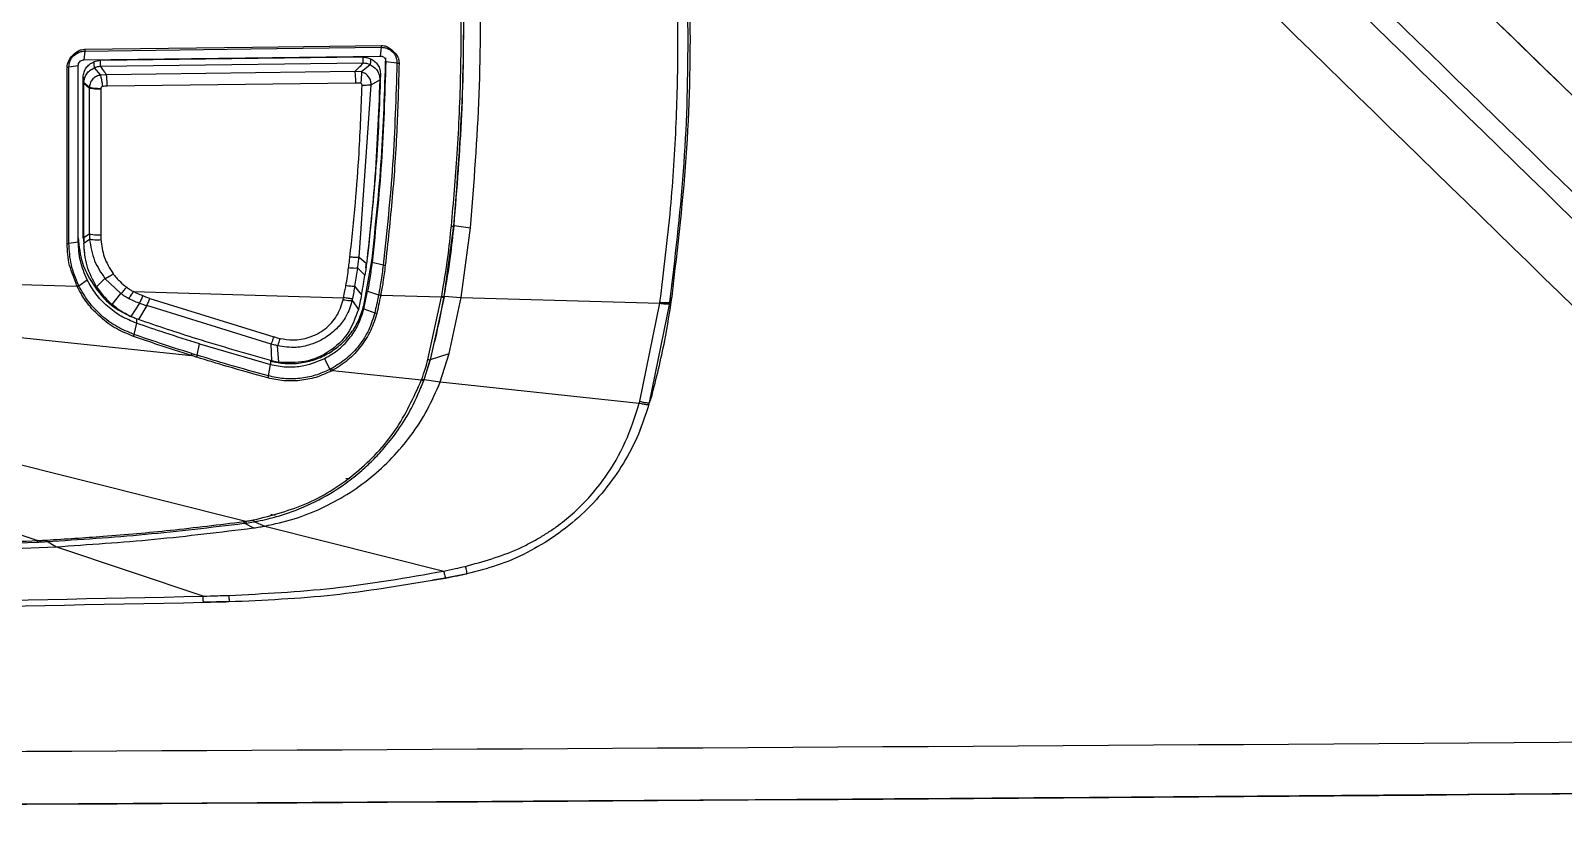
# Model space of a CAD drawing. Extents: x 527 to 611, y 788 to 934.
# Drawn here: x 579.6 to 585.13, y 803.67 to 806.49 of the extents above; entities that cross this region are included whole.
import ezdxf

# ---------------------------------------------------------------- set-up
doc = ezdxf.new("R2010")
doc.units = 0
doc.header["$MEASUREMENT"] = 0
doc.layers.add('1', color=4, linetype='Continuous')
doc.layers.add('GEOMETRY', color=4, linetype='Continuous', lineweight=25)

# ---------------------------------------------------------------- blocks, each defined once
blk = doc.blocks.new('2026_FLASH')
at = {"layer": 'GEOMETRY'}
for p, q in [((52.7134, 3.1037), (52.71, 3.0722)), ((53.7823, 3.1174), (53.7789, 3.0858)), ((52.6498, 2.4095), (52.6498, 3.0459)), ((52.6563, 3.0464), (52.69, 3.0516)), ((52.6563, 2.41), (52.6563, 3.0464)), ((52.7086, 3.0721), (52.71, 3.0721)), ((52.71, 3.0722), (53.7789, 3.0858)), ((52.77, 3.07), (52.7459, 3.0649)), ((52.7472, 3.0429), (52.7698, 3.017)), ((53.7177, 3.0814), (52.77, 3.07)), ((52.77, 3.0475), (52.77, 3.07)), ((53.7177, 3.0597), (52.77, 3.0475)), ((53.7432, 3.0542), (53.7111, 3.0283)), ((53.7177, 3.0597), (53.7177, 3.0814)), ((53.7989, 3.0665), (53.8393, 3.0607)), ((52.7075, 3.0073), (52.7076, 3.01)), ((52.7075, 3.0073), (52.71, 2.9874)), ((52.7076, 2.4508), (52.7075, 3.0073)), ((52.7076, 3.01), (52.7101, 2.9899)), ((52.7101, 2.9899), (52.71, 2.9874)), ((52.71, 2.9899), (52.7299, 2.9736)), ((52.71, 2.9874), (52.7298, 2.9712)), ((52.7918, 3.0184), (52.7698, 3.017)), ((53.687, 3.0299), (52.7919, 3.0184)), ((53.7111, 3.0283), (53.6871, 3.0299)), ((53.7467, 2.9822), (53.7776, 2.9995)), ((53.78, 3.0188), (53.7776, 2.9995)), ((52.7299, 2.9736), (52.7298, 2.9712)), ((52.7298, 2.9712), (52.7298, 2.4445)), ((52.7713, 2.969), (52.7713, 2.9674)), ((52.7713, 2.9673), (52.7713, 2.4405)), ((53.7027, 2.3598), (53.7467, 2.9822)), ((52.7076, 2.4508), (52.71, 2.4314)), ((52.7076, 2.4301), (52.7076, 2.4508)), ((52.71, 2.4314), (52.7298, 2.4445)), ((54.0097, 2.2179), (54.0449, 2.4726)), ((54.0455, 2.4741), (54.1052, 2.4664)), ((54.0707, 2.2146), (54.1052, 2.4664)), ((52.6563, 2.41), (52.69, 2.4156)), ((52.7076, 2.4301), (52.71, 2.4108)), ((52.7099, 2.3933), (52.7123, 2.374)), ((52.71, 2.4314), (52.71, 2.4108)), ((52.71, 2.4108), (52.7306, 2.4252)), ((53.7027, 2.3598), (53.7297, 2.3367)), ((53.7198, 2.1855), (53.7495, 2.3534)), ((53.7277, 2.3209), (53.73, 2.3394)), ((53.732, 2.3552), (53.7297, 2.3367)), ((53.7495, 2.3534), (53.7495, 2.3408)), ((53.7896, 2.3309), (53.7496, 2.3408)), ((52.6918, 2.2569), (52.7218, 2.2785)), ((52.7562, 2.2533), (52.7862, 2.2832)), ((52.7862, 2.2832), (52.844, 2.2285)), ((53.6881, 2.2548), (53.698, 2.3203)), ((53.724, 2.2948), (53.698, 2.3203)), ((52.4415, 2.2625), (52.685, 2.2553)), ((52.6919, 2.2569), (52.691, 2.2588)), ((52.8122, 2.1891), (52.844, 2.2285)), ((52.8891, 2.2359), (53.6472, 2.2136)), ((53.6457, 2.2065), (53.6472, 2.2136)), ((53.712, 2.2251), (53.6881, 2.2548)), ((53.7198, 2.1732), (53.7334, 2.2367)), ((53.7334, 2.2367), (53.7731, 2.2242)), ((53.7807, 2.2231), (54.0005, 2.2166)), ((53.951, 1.9905), (54.0005, 2.2166)), ((54.0094, 2.2163), (53.9597, 1.9896)), ((54.0097, 2.2178), (54.0103, 2.2193)), ((54.0103, 2.2193), (54.0707, 2.2146)), ((54.028, 2.0124), (54.0707, 2.2146)), ((54.0707, 2.2146), (54.7874, 2.1935)), ((54.8239, 2.198), (54.8319, 2.2183)), ((52.9109, 2.1941), (52.8799, 2.1457)), ((52.9367, 2.1851), (52.907, 2.1348)), ((53.3852, 2.0464), (52.9367, 2.1851)), ((52.9482, 2.2112), (53.3948, 2.0729)), ((53.6782, 2.2031), (53.7003, 2.1714)), ((53.7198, 2.1855), (53.7198, 2.1732)), ((53.7198, 2.1732), (53.7592, 2.1591)), ((54.7149, 1.8397), (54.7874, 2.1935)), ((54.7499, 1.8356), (54.8233, 2.1937)), ((52.9001, 2.1217), (52.8908, 2.0812)), ((52.9001, 2.1349), (52.9001, 2.1217)), ((52.4007, 2.0788), (53.098, 2.0049)), ((53.1194, 2.0059), (53.1276, 2.0469)), ((53.1276, 2.0469), (53.3828, 1.973)), ((53.3883, 1.9864), (53.3852, 2.0464)), ((53.4137, 1.981), (53.4086, 2.0402)), ((53.5777, 1.9937), (53.5975, 1.9549)), ((53.938, 1.9189), (53.9603, 1.991)), ((53.9597, 1.9896), (53.9603, 1.991)), ((53.9603, 1.991), (54.028, 2.0124)), ((53.9957, 1.9097), (54.028, 2.0124)), ((53.3759, 1.9314), (53.3828, 1.973)), ((53.3828, 1.9854), (53.3828, 1.973)), ((53.6032, 1.9579), (53.5975, 1.9549)), ((53.6069, 1.9509), (53.928, 1.9169)), ((53.9374, 1.9175), (53.9597, 1.9896)), ((53.9269, 1.8902), (53.9276, 1.8918)), ((53.9374, 1.9175), (53.938, 1.9189)), ((53.938, 1.9189), (53.9957, 1.9097)), ((53.9957, 1.9097), (54.7133, 1.8336)), ((54.7499, 1.8356), (54.7577, 1.855)), ((52.0496, 1.7202), (53.294, 1.4069)), ((54.7167, 1.7371), (54.7244, 1.7562)), ((52.5421, 1.3372), (51.5947, 1.6551)), ((53.6697, 1.5613), (53.6545, 1.5595)), ((53.2872, 1.3998), (53.2949, 1.4008)), ((53.2892, 1.3997), (53.3217, 1.3829)), ((53.295, 1.4005), (53.3236, 1.405)), ((53.3237, 1.4062), (53.3632, 1.3895)), ((53.3632, 1.3895), (54.0083, 1.227)), ((53.4004, 1.4274), (53.385, 1.4313)), ((52.1944, 1.3196), (52.5426, 1.3318)), ((52.5425, 1.332), (52.5757, 1.3338)), ((52.6089, 1.3148), (52.5758, 1.3348)), ((52.1947, 1.299), (52.6089, 1.3148)), ((53.1406, 1.1365), (52.6089, 1.3148)), ((54.0135, 1.2032), (54.0921, 1.219)), ((53.9672, 1.195), (54.0135, 1.2031)), ((53.9675, 1.1949), (54.0141, 1.2018)), ((53.1412, 1.1157), (53.2338, 1.1181))]:
    blk.add_line(p, q, dxfattribs=at)
at = {"layer": 'GEOMETRY', "flags": 128}
for points in [[(52.7124, 3.1103), (53.3187, 3.118), (53.7826, 3.124)], [(52.7134, 3.1037), (53.312, 3.1114), (53.7823, 3.1174)], [(53.6896, 2.9884), (53.1937, 2.9821), (52.7943, 2.977)], [(52.6859, 2.2535), (52.6854, 2.2545), (52.685, 2.2553)], [(54.0005, 2.2166), (54.0006, 2.2175), (54.0007, 2.2181)]]:
    blk.add_lwpolyline(points, dxfattribs=at)
at = {"layer": 'GEOMETRY'}
for points, knots in [([(55.5051, 5.4401), (55.746, 5.2065), (56.243, 4.7249), (56.9764, 4.0136), (57.7289, 3.2836), (58.2255, 2.8016), (58.4856, 2.5492)], [0, 0, 0, 0, 0.242458, 0.5, 0.738179, 1, 1, 1, 1]), ([(58.4856, 2.5492), (57.942, 3.0768), (57.4454, 3.5587), (56.9938, 3.9966), (56.9915, 3.9989), (56.9874, 4.0029), (56.9853, 4.0049), (56.9791, 4.0109), (56.975, 4.0149), (56.9627, 4.0268), (56.9545, 4.0348), (56.9299, 4.0587), (56.9135, 4.0745), (56.8645, 4.1221), (56.8319, 4.1537), (56.7346, 4.2481), (56.6701, 4.3106), (56.4782, 4.4967), (56.3521, 4.619), (55.9795, 4.9802), (55.7385, 5.2138), (55.5051, 5.4401)], [0, 0, 0, 0, 0.5, 0.5, 0.501953, 0.501953, 0.503906, 0.503906, 0.507812, 0.507812, 0.515625, 0.515625, 0.53125, 0.53125, 0.5625, 0.5625, 0.625, 0.625, 0.75, 0.75, 1, 1, 1, 1]), ([(54.8319, 2.2183), (54.8526, 2.3965), (54.8936, 2.748), (54.9017, 3.2405), (54.8826, 3.6943), (54.8489, 3.9719), (54.8319, 4.1122)], [0, 0, 0, 0, 0.283158, 0.558604, 0.776831, 1, 1, 1, 1]), ([(54.788, 2.1977), (54.802, 2.3105), (54.8288, 2.5257), (54.8485, 2.8399), (54.8551, 3.1388), (54.8485, 3.4376), (54.8287, 3.7517), (54.802, 3.9668), (54.788, 4.0795)], [0, 0, 0, 0, 0.180613, 0.344543, 0.500108, 0.65565, 0.819509, 1, 1, 1, 1]), ([(54.8239, 2.198), (54.8426, 2.3551), (54.88, 2.6693), (54.8941, 3.1439), (54.88, 3.6184), (54.8426, 3.9326), (54.8239, 4.0897)], [0, 0, 0, 0, 0.2500053, 0.5000001, 0.7499952, 1, 1, 1, 1]), ([(54.0358, 2.4721), (54.0434, 2.5588), (54.0596, 2.7443), (54.072, 3.0391), (54.0718, 3.3453), (54.0592, 3.6369), (54.0432, 3.8194), (54.0358, 3.904)], [0, 0, 0, 0, 0.182029, 0.389553, 0.616979, 0.82241, 1, 1, 1, 1]), ([(54.0449, 2.4726), (54.0571, 2.6316), (54.0817, 2.9497), (54.0817, 3.4288), (54.0571, 3.747), (54.0449, 3.9061)], [0, 0, 0, 0, 0.333336, 0.666667, 1, 1, 1, 1]), ([(54.0455, 2.4741), (54.0563, 2.6078), (54.0779, 2.8745), (54.0823, 3.2474), (54.0721, 3.5919), (54.0544, 3.8023), (54.0455, 3.9078)], [0, 0, 0, 0, 0.280118, 0.559107, 0.778815, 1, 1, 1, 1]), ([(54.1052, 2.4664), (54.1176, 2.6268), (54.1423, 2.948), (54.1423, 3.4309), (54.1175, 3.7516), (54.1052, 3.9114)], [0, 0, 0, 0, 0.333384, 0.667865, 1, 1, 1, 1]), ([(52.6498, 3.0459), (52.6501, 3.0496), (52.6507, 3.0574), (52.6568, 3.0725), (52.6692, 3.0897), (52.686, 3.1025), (52.701, 3.1091), (52.7087, 3.1099), (52.7124, 3.1103)], [0, 0, 0, 0, 0.115522, 0.240727, 0.500897, 0.760985, 0.886273, 1, 1, 1, 1]), ([(52.6563, 3.0464), (52.6565, 3.0501), (52.6569, 3.0575), (52.6615, 3.0718), (52.672, 3.0878), (52.688, 3.0983), (52.7023, 3.103), (52.7097, 3.1035), (52.7134, 3.1037)], [0, 0, 0, 0, 0.125191, 0.250868, 0.500896, 0.750645, 0.876035, 1, 1, 1, 1]), ([(52.7124, 3.1103), (52.7127, 3.1095), (52.7132, 3.108), (52.7133, 3.106), (52.7132, 3.1046), (52.7133, 3.104), (52.7134, 3.1037)], [0, 0, 0, 0, 0.326223, 0.595476, 0.838437, 1, 1, 1, 1]), ([(53.7826, 3.124), (53.7826, 3.1234), (53.7826, 3.1221), (53.7825, 3.1203), (53.7824, 3.1187), (53.7824, 3.1178), (53.7823, 3.1174)], [0, 0, 0, 0, 0.2484438, 0.5011656, 0.7532876, 1, 1, 1, 1]), ([(53.7823, 3.1174), (53.7861, 3.1172), (53.7937, 3.1169), (53.8081, 3.1125), (53.8242, 3.1021), (53.8345, 3.0861), (53.8389, 3.0718), (53.8392, 3.0644), (53.8393, 3.0606)], [0, 0, 0, 0, 0.125387, 0.25111, 0.500973, 0.750653, 0.875865, 1, 1, 1, 1]), ([(53.7826, 3.124), (53.7863, 3.1238), (53.794, 3.1234), (53.8097, 3.1177), (53.8271, 3.1042), (53.8407, 3.0871), (53.8466, 3.0714), (53.8468, 3.0637), (53.847, 3.0599)], [0, 0, 0, 0, 0.112639, 0.230077, 0.499889, 0.76917, 0.885614, 1, 1, 1, 1]), ([(52.6498, 3.0459), (52.6504, 3.0459), (52.6516, 3.0459), (52.6534, 3.0461), (52.655, 3.0462), (52.6558, 3.0463), (52.6563, 3.0464)], [0, 0, 0, 0, 0.248607, 0.501015, 0.752903, 1, 1, 1, 1]), ([(52.69, 3.0516), (52.6903, 3.0541), (52.6908, 3.0591), (52.6951, 3.0656), (52.7012, 3.0704), (52.7062, 3.0715), (52.7086, 3.0721)], [0, 0, 0, 0, 0.2441242, 0.4926492, 0.7465542, 1, 1, 1, 1]), ([(52.69, 2.4156), (52.69, 2.5365), (52.69, 2.7483), (52.69, 2.9605), (52.69, 3.0516)], [0, 0, 0, 0, 0.570371, 1, 1, 1, 1]), ([(52.7076, 3.01), (52.7083, 3.0158), (52.7098, 3.0275), (52.7181, 3.0433), (52.7301, 3.0566), (52.7406, 3.0621), (52.7459, 3.0649)], [0, 0, 0, 0, 0.249953, 0.499712, 0.749376, 1, 1, 1, 1]), ([(52.7101, 2.9899), (52.7108, 2.9956), (52.7122, 3.0069), (52.7203, 3.0222), (52.7319, 3.0351), (52.7421, 3.0403), (52.7472, 3.0429)], [0, 0, 0, 0, 0.250042, 0.500192, 0.749977, 1, 1, 1, 1]), ([(52.7459, 3.0649), (52.7461, 3.0608), (52.7466, 3.0535), (52.747, 3.0461), (52.7472, 3.0429)], [0, 0, 0, 0, 0.56, 1, 1, 1, 1]), ([(52.77, 3.0475), (52.7661, 3.0473), (52.762, 3.0471), (52.7563, 3.0459), (52.753, 3.045), (52.7497, 3.0439), (52.7479, 3.0432), (52.7474, 3.043), (52.7473, 3.0429), (52.7472, 3.0429)], [0, 0, 0, 0, 0.499994, 0.528693, 0.750084, 0.929826, 0.978607, 0.992726, 1, 1, 1, 1]), ([(52.77, 3.0475), (52.7749, 3.041), (52.7822, 3.0313), (52.7895, 3.0216), (52.7919, 3.0184)], [0, 0, 0, 0, 0.674258, 1, 1, 1, 1]), ([(53.687, 3.0299), (53.6889, 3.0317), (53.6941, 3.0365), (53.7041, 3.0465), (53.7125, 3.0546), (53.7177, 3.0597)], [0, 0, 0, 0, 0.1818549, 0.4896415, 1, 1, 1, 1]), ([(53.7177, 3.0814), (53.7222, 3.0813), (53.7312, 3.0809), (53.7395, 3.0777), (53.7437, 3.0761)], [0, 0, 0, 0, 0.500521, 1, 1, 1, 1]), ([(53.7432, 3.0542), (53.7391, 3.0558), (53.7309, 3.0591), (53.7221, 3.0595), (53.7177, 3.0597)], [0, 0, 0, 0, 0.500527, 1, 1, 1, 1]), ([(53.7437, 3.0761), (53.7437, 3.0747), (53.7435, 3.0711), (53.7435, 3.065), (53.7434, 3.0591), (53.7432, 3.0555), (53.7432, 3.0542)], [0, 0, 0, 0, 0.1890227, 0.5066396, 0.8286151, 1, 1, 1, 1]), ([(53.7432, 3.0542), (53.7488, 3.051), (53.7596, 3.0448), (53.7706, 3.0303), (53.7769, 3.0149), (53.7774, 3.0045), (53.7776, 2.9995)], [0, 0, 0, 0, 0.278831, 0.540705, 0.782349, 1, 1, 1, 1]), ([(53.7437, 3.0761), (53.749, 3.0732), (53.7596, 3.0674), (53.7713, 3.0534), (53.779, 3.0369), (53.7797, 3.0248), (53.78, 3.0188)], [0, 0, 0, 0, 0.249847, 0.499584, 0.749274, 1, 1, 1, 1]), ([(53.7495, 2.3534), (53.7624, 2.4742), (53.788, 2.7158), (53.7953, 2.9584), (53.7989, 3.0797)], [0, 0, 0, 0, 0.500006, 1, 1, 1, 1]), ([(53.7789, 3.0858), (53.7806, 3.0858), (53.7836, 3.0857), (53.7886, 3.084), (53.7928, 3.0812), (53.7959, 3.0774), (53.7983, 3.0729), (53.7987, 3.069), (53.7989, 3.0665)], [0, 0, 0, 0, 0.158258, 0.295656, 0.507173, 0.638879, 0.764917, 1, 1, 1, 1]), ([(53.8393, 3.0606), (53.8357, 2.9387), (53.8284, 2.6948), (53.8026, 2.4522), (53.7896, 2.3309)], [0, 0, 0, 0, 0.500011, 1, 1, 1, 1]), ([(53.847, 3.0599), (53.8449, 2.9831), (53.8406, 2.8218), (53.8243, 2.5782), (53.8062, 2.4119), (53.7972, 2.3297)], [0, 0, 0, 0, 0.314722, 0.661145, 1, 1, 1, 1]), ([(53.8393, 3.0606), (53.8399, 3.0606), (53.8409, 3.0604), (53.8429, 3.0603), (53.8449, 3.0602), (53.8463, 3.0601), (53.847, 3.0601)], [0, 0, 0, 0, 0.247306, 0.500034, 0.752744, 1, 1, 1, 1]), ([(52.71, 2.4314), (52.71, 2.5351), (52.71, 2.7204), (52.71, 2.9058), (52.71, 2.9874)], [0, 0, 0, 0, 0.5599999, 1, 1, 1, 1]), ([(52.7698, 3.017), (52.765, 3.0158), (52.7549, 3.0133), (52.7422, 3.0036), (52.7325, 2.99), (52.7308, 2.9792), (52.7299, 2.9736)], [0, 0, 0, 0, 0.235273, 0.480309, 0.734699, 1, 1, 1, 1]), ([(52.7698, 3.017), (52.7704, 3.0149), (52.7715, 3.0106), (52.7736, 3.0002), (52.7756, 2.9881), (52.7768, 2.9797), (52.7774, 2.9756)], [0, 0, 0, 0, 0.243602, 0.5, 0.756399, 1, 1, 1, 1]), ([(52.7943, 2.977), (52.7943, 2.981), (52.7942, 2.9894), (52.7936, 3.0015), (52.7928, 3.0119), (52.7921, 3.0163), (52.7917, 3.0184)], [0, 0, 0, 0, 0.243334, 0.499447, 0.755767, 1, 1, 1, 1]), ([(53.6871, 3.0299), (53.6875, 3.0274), (53.6883, 3.0224), (53.6891, 3.0111), (53.6895, 2.9993), (53.6896, 2.992), (53.6896, 2.9884)], [0, 0, 0, 0, 0.273877, 0.561506, 0.786122, 1, 1, 1, 1]), ([(53.7085, 2.9874), (53.7052, 2.9877), (53.6989, 2.9884), (53.6926, 2.9884), (53.6896, 2.9884)], [0, 0, 0, 0, 0.526637, 1, 1, 1, 1]), ([(53.7111, 3.0283), (53.7113, 3.026), (53.7115, 3.0215), (53.711, 3.011), (53.71, 2.9993), (53.709, 2.9913), (53.7085, 2.9874)], [0, 0, 0, 0, 0.252452, 0.51148, 0.76435, 1, 1, 1, 1]), ([(53.71, 2.9869), (53.7097, 2.987), (53.7092, 2.9873), (53.7087, 2.9874), (53.7085, 2.9874)], [0, 0, 0, 0, 0.595229, 1, 1, 1, 1]), ([(53.7136, 2.9798), (53.7135, 2.9807), (53.7134, 2.9824), (53.7124, 2.9845), (53.7113, 2.986), (53.7104, 2.9866), (53.71, 2.9869)], [0, 0, 0, 0, 0.328266, 0.624801, 0.829946, 1, 1, 1, 1]), ([(53.7467, 2.9822), (53.7462, 2.9876), (53.7452, 2.9984), (53.7369, 3.0124), (53.7256, 3.0229), (53.7165, 3.0263), (53.7121, 3.028)], [0, 0, 0, 0, 0.264334, 0.529421, 0.772062, 1, 1, 1, 1]), ([(53.7776, 2.9995), (53.7728, 2.8755), (53.7642, 2.654), (53.7402, 2.4337), (53.7297, 2.3367)], [0, 0, 0, 0, 0.559991, 1, 1, 1, 1]), ([(53.78, 3.0188), (53.7759, 2.908), (53.7676, 2.6863), (53.7439, 2.4656), (53.732, 2.3552)], [0, 0, 0, 0, 0.499995, 1, 1, 1, 1]), ([(52.7298, 2.9712), (52.7319, 2.9705), (52.7361, 2.9692), (52.7475, 2.968), (52.7597, 2.9673), (52.7675, 2.9673), (52.7713, 2.9673)], [0, 0, 0, 0, 0.273034, 0.561703, 0.786946, 1, 1, 1, 1]), ([(52.7299, 2.9736), (52.7317, 2.973), (52.7355, 2.9718), (52.746, 2.9703), (52.7585, 2.9693), (52.7672, 2.9691), (52.7713, 2.969)], [0, 0, 0, 0, 0.2517186, 0.5118897, 0.7656087, 1, 1, 1, 1]), ([(52.7774, 2.9756), (52.7767, 2.9755), (52.7753, 2.9752), (52.7737, 2.9741), (52.7724, 2.9727), (52.7715, 2.971), (52.7714, 2.9697), (52.7713, 2.9691)], [0, 0, 0, 0, 0.220924, 0.417141, 0.599921, 0.805185, 1, 1, 1, 1]), ([(52.7943, 2.977), (52.7913, 2.9769), (52.7856, 2.9767), (52.78, 2.976), (52.7774, 2.9756)], [0, 0, 0, 0, 0.528295, 1, 1, 1, 1]), ([(53.6698, 2.3602), (53.6768, 2.4257), (53.6901, 2.5507), (53.7054, 2.7573), (53.7106, 2.8984), (53.7136, 2.9798)], [0, 0, 0, 0, 0.318414, 0.606896, 1, 1, 1, 1]), ([(53.7467, 2.9822), (53.7451, 2.9818), (53.7418, 2.981), (53.7338, 2.9802), (53.7242, 2.9797), (53.7171, 2.9797), (53.7136, 2.9798)], [0, 0, 0, 0, 0.245421, 0.50001, 0.754594, 1, 1, 1, 1]), ([(52.7298, 2.4445), (52.7319, 2.4438), (52.7361, 2.4425), (52.7475, 2.4411), (52.7597, 2.4405), (52.7675, 2.4405), (52.7713, 2.4405)], [0, 0, 0, 0, 0.273044, 0.561717, 0.786955, 1, 1, 1, 1]), ([(52.7298, 2.4445), (52.7299, 2.4409), (52.73, 2.4344), (52.7304, 2.428), (52.7306, 2.4252)], [0, 0, 0, 0, 0.564345, 1, 1, 1, 1]), ([(52.7713, 2.4405), (52.7713, 2.4372), (52.7714, 2.4314), (52.7716, 2.4256), (52.7717, 2.4231)], [0, 0, 0, 0, 0.56506, 1, 1, 1, 1]), ([(54.0007, 2.2181), (54.0087, 2.2653), (54.0229, 2.3496), (54.0319, 2.4346), (54.0358, 2.4721)], [0, 0, 0, 0, 0.558697, 1, 1, 1, 1]), ([(54.0103, 2.2193), (54.0183, 2.267), (54.0326, 2.3516), (54.0415, 2.4369), (54.0455, 2.4741)], [0, 0, 0, 0, 0.563523, 1, 1, 1, 1]), ([(54.0358, 2.4721), (54.0371, 2.472), (54.0397, 2.4719), (54.0426, 2.4719), (54.0444, 2.4722), (54.0447, 2.4725), (54.0449, 2.4726)], [0, 0, 0, 0, 0.271995, 0.561972, 0.78799, 1, 1, 1, 1]), ([(52.6498, 2.4095), (52.6512, 2.4096), (52.6536, 2.4097), (52.6555, 2.4099), (52.6563, 2.41)], [0, 0, 0, 0, 0.559995, 1, 1, 1, 1]), ([(52.685, 2.2553), (52.685, 2.2554), (52.685, 2.2554), (52.685, 2.2554), (52.6788, 2.2815), (52.6525, 2.3287), (52.6507, 2.3826), (52.6498, 2.4095)], [0, 0, 0, 0, 0.000252, 0.000475, 0.0007, 0.499814, 1, 1, 1, 1]), ([(52.6909, 2.2587), (52.6808, 2.2829), (52.6607, 2.3313), (52.6578, 2.3838), (52.6563, 2.41)], [0, 0, 0, 0, 0.499965, 1, 1, 1, 1]), ([(52.69, 2.4299), (52.6931, 2.3991), (52.6996, 2.335), (52.7488, 2.2499), (52.8082, 2.18), (52.8601, 2.1553), (52.8818, 2.1449)], [0, 0, 0, 0, 0.254151, 0.528201, 0.80265, 1, 1, 1, 1]), ([(52.7218, 2.2785), (52.7125, 2.3008), (52.6941, 2.3446), (52.6913, 2.3922), (52.69, 2.4156)], [0, 0, 0, 0, 0.507764, 1, 1, 1, 1]), ([(52.7562, 2.2533), (52.7428, 2.2778), (52.7162, 2.3269), (52.7121, 2.3828), (52.71, 2.4108)], [0, 0, 0, 0, 0.500003, 1, 1, 1, 1]), ([(52.7306, 2.4252), (52.7327, 2.4246), (52.7371, 2.4235), (52.7483, 2.4227), (52.7603, 2.4225), (52.768, 2.4229), (52.7717, 2.4231)], [0, 0, 0, 0, 0.273296, 0.561653, 0.786703, 1, 1, 1, 1]), ([(52.7306, 2.4252), (52.7348, 2.3983), (52.743, 2.3467), (52.7722, 2.3037), (52.7862, 2.2832)], [0, 0, 0, 0, 0.521506, 1, 1, 1, 1]), ([(52.7717, 2.4231), (52.7743, 2.402), (52.7796, 2.3578), (52.8032, 2.3202), (52.8155, 2.3005)], [0, 0, 0, 0, 0.477615, 1, 1, 1, 1]), ([(53.6651, 2.321), (53.666, 2.3283), (53.6676, 2.3414), (53.6691, 2.3544), (53.6698, 2.3602)], [0, 0, 0, 0, 0.560068, 1, 1, 1, 1]), ([(53.7027, 2.3598), (53.7009, 2.3596), (53.6971, 2.359), (53.6861, 2.3589), (53.6759, 2.3597), (53.6698, 2.3602)], [0, 0, 0, 0, 0.276327, 0.562827, 1, 1, 1, 1]), ([(53.698, 2.3203), (53.6989, 2.3277), (53.7005, 2.3409), (53.7021, 2.3541), (53.7027, 2.3598)], [0, 0, 0, 0, 0.562036, 1, 1, 1, 1]), ([(53.7297, 2.3367), (53.7287, 2.3289), (53.727, 2.3149), (53.7249, 2.3009), (53.724, 2.2948)], [0, 0, 0, 0, 0.56, 1, 1, 1, 1]), ([(53.7495, 2.3408), (53.747, 2.3213), (53.7425, 2.2865), (53.7362, 2.2519), (53.7334, 2.2367)], [0, 0, 0, 0, 0.559493, 1, 1, 1, 1]), ([(53.7896, 2.3309), (53.7871, 2.3109), (53.7824, 2.2752), (53.776, 2.2398), (53.7731, 2.2242)], [0, 0, 0, 0, 0.5599938, 1, 1, 1, 1]), ([(53.7972, 2.3297), (53.7947, 2.3097), (53.7901, 2.2741), (53.7836, 2.2387), (53.7807, 2.2231)], [0, 0, 0, 0, 0.560223, 1, 1, 1, 1]), ([(53.7972, 2.3297), (53.7957, 2.3299), (53.7929, 2.3302), (53.7906, 2.3307), (53.7896, 2.3309)], [0, 0, 0, 0, 0.56, 1, 1, 1, 1]), ([(52.7862, 2.2832), (52.7883, 2.284), (52.7925, 2.2858), (52.8026, 2.2914), (52.8106, 2.2971), (52.8155, 2.3005)], [0, 0, 0, 0, 0.276687, 0.562549, 1, 1, 1, 1]), ([(52.8155, 2.3005), (52.8235, 2.2906), (52.8381, 2.2725), (52.8563, 2.2581), (52.8646, 2.2516)], [0, 0, 0, 0, 0.546347, 1, 1, 1, 1]), ([(53.6554, 2.2571), (53.6572, 2.2679), (53.6608, 2.2892), (53.6637, 2.3105), (53.6651, 2.321)], [0, 0, 0, 0, 0.509417, 1, 1, 1, 1]), ([(53.698, 2.3203), (53.6961, 2.3201), (53.6924, 2.3195), (53.6814, 2.3195), (53.6712, 2.3205), (53.6651, 2.321)], [0, 0, 0, 0, 0.276311, 0.562846, 1, 1, 1, 1]), ([(53.712, 2.2251), (53.7145, 2.2381), (53.7189, 2.2612), (53.7225, 2.2845), (53.724, 2.2948)], [0, 0, 0, 0, 0.559987, 1, 1, 1, 1]), ([(52.685, 2.2553), (52.6863, 2.256), (52.6885, 2.2571), (52.6902, 2.2582), (52.6909, 2.2587)], [0, 0, 0, 0, 0.560004, 1, 1, 1, 1]), ([(52.6859, 2.2534), (52.6864, 2.2537), (52.6876, 2.2543), (52.6892, 2.2552), (52.6907, 2.2561), (52.6915, 2.2566), (52.6918, 2.2569)], [0, 0, 0, 0, 0.247716, 0.500001, 0.752285, 1, 1, 1, 1]), ([(52.8887, 2.0742), (52.8678, 2.0827), (52.8252, 2.1001), (52.7695, 2.1419), (52.7203, 2.1923), (52.6974, 2.2332), (52.6859, 2.2535)], [0, 0, 0, 0, 0.242571, 0.493732, 0.747895, 1, 1, 1, 1]), ([(52.8907, 2.0813), (52.8697, 2.0899), (52.8275, 2.1073), (52.7725, 2.1481), (52.7252, 2.1976), (52.7029, 2.2371), (52.6918, 2.2569)], [0, 0, 0, 0, 0.24975, 0.49991, 0.75007, 1, 1, 1, 1]), ([(52.7562, 2.2533), (52.7654, 2.2402), (52.7818, 2.2168), (52.8029, 2.1976), (52.8122, 2.1891)], [0, 0, 0, 0, 0.559759, 1, 1, 1, 1]), ([(52.844, 2.2285), (52.8456, 2.23), (52.8488, 2.2328), (52.8559, 2.2404), (52.8613, 2.2474), (52.8646, 2.2516)], [0, 0, 0, 0, 0.277301, 0.562081, 1, 1, 1, 1]), ([(52.844, 2.2285), (52.8492, 2.225), (52.8584, 2.2189), (52.868, 2.2135), (52.8722, 2.2112)], [0, 0, 0, 0, 0.570587, 1, 1, 1, 1]), ([(52.8646, 2.2516), (52.8691, 2.2484), (52.877, 2.2428), (52.8855, 2.238), (52.8891, 2.2359)], [0, 0, 0, 0, 0.570079, 1, 1, 1, 1]), ([(52.8722, 2.2112), (52.8735, 2.2128), (52.8762, 2.216), (52.882, 2.2242), (52.8864, 2.2315), (52.8891, 2.2359)], [0, 0, 0, 0, 0.2774781, 0.5619486, 1, 1, 1, 1]), ([(52.9231, 2.2202), (52.9163, 2.2229), (52.9046, 2.2275), (52.8936, 2.2334), (52.8891, 2.2359)], [0, 0, 0, 0, 0.584925, 1, 1, 1, 1]), ([(52.9109, 2.1941), (52.9131, 2.198), (52.9169, 2.2049), (52.9212, 2.2155), (52.9231, 2.2202)], [0, 0, 0, 0, 0.560002, 1, 1, 1, 1]), ([(52.9482, 2.2112), (52.9435, 2.2128), (52.9351, 2.2158), (52.9268, 2.2188), (52.9231, 2.2202)], [0, 0, 0, 0, 0.559197, 1, 1, 1, 1]), ([(53.6472, 2.2136), (53.6488, 2.2218), (53.6517, 2.2362), (53.6543, 2.2507), (53.6554, 2.2571)], [0, 0, 0, 0, 0.561664, 1, 1, 1, 1]), ([(53.6797, 2.2103), (53.6779, 2.2102), (53.6741, 2.21), (53.6633, 2.2109), (53.6532, 2.2126), (53.6472, 2.2136)], [0, 0, 0, 0, 0.276305, 0.562844, 1, 1, 1, 1]), ([(53.6881, 2.2548), (53.6863, 2.2547), (53.6825, 2.2543), (53.6716, 2.2548), (53.6615, 2.2562), (53.6554, 2.2571)], [0, 0, 0, 0, 0.276305, 0.56284, 1, 1, 1, 1]), ([(53.6797, 2.2103), (53.6813, 2.2186), (53.6843, 2.2334), (53.687, 2.2483), (53.6881, 2.2548)], [0, 0, 0, 0, 0.561621, 1, 1, 1, 1]), ([(53.712, 2.2251), (53.7099, 2.2151), (53.7063, 2.1971), (53.7021, 2.1792), (53.7003, 2.1714)], [0, 0, 0, 0, 0.5599986, 1, 1, 1, 1]), ([(53.7731, 2.2242), (53.7707, 2.212), (53.7664, 2.1903), (53.7614, 2.1686), (53.7592, 2.1591)], [0, 0, 0, 0, 0.559978, 1, 1, 1, 1]), ([(53.7807, 2.2231), (53.7783, 2.2108), (53.774, 2.1887), (53.7689, 2.1668), (53.7666, 2.1571)], [0, 0, 0, 0, 0.557533, 1, 1, 1, 1]), ([(53.7731, 2.2242), (53.7736, 2.2241), (53.7747, 2.2239), (53.7766, 2.2236), (53.7787, 2.2233), (53.7801, 2.2232), (53.7807, 2.2231)], [0, 0, 0, 0, 0.247294, 0.499996, 0.7527, 1, 1, 1, 1]), ([(53.9603, 1.991), (53.9705, 2.0326), (53.989, 2.1083), (54.0037, 2.1848), (54.0103, 2.2193)], [0, 0, 0, 0, 0.549487, 1, 1, 1, 1]), ([(54.0005, 2.2166), (54.0017, 2.2164), (54.0043, 2.216), (54.0072, 2.2159), (54.009, 2.216), (54.0093, 2.2162), (54.0094, 2.2163)], [0, 0, 0, 0, 0.271989, 0.56196, 0.787979, 1, 1, 1, 1]), ([(54.0007, 2.2182), (54.002, 2.218), (54.0046, 2.2176), (54.0075, 2.2174), (54.0092, 2.2175), (54.0095, 2.2177), (54.0097, 2.2179)], [0, 0, 0, 0, 0.272006, 0.561988, 0.788007, 1, 1, 1, 1]), ([(54.0094, 2.2163), (54.0094, 2.2166), (54.0095, 2.2171), (54.0096, 2.2176), (54.0097, 2.2178)], [0, 0, 0, 0, 0.559996, 1, 1, 1, 1]), ([(54.7577, 1.855), (54.7748, 1.9227), (54.805, 2.0428), (54.8237, 2.165), (54.8319, 2.2183)], [0, 0, 0, 0, 0.564636, 1, 1, 1, 1]), ([(52.8799, 2.1457), (52.8665, 2.1526), (52.8424, 2.1649), (52.8214, 2.1817), (52.8122, 2.1891)], [0, 0, 0, 0, 0.560049, 1, 1, 1, 1]), ([(52.8722, 2.2112), (52.8791, 2.2077), (52.8918, 2.2013), (52.905, 2.1963), (52.9109, 2.1941)], [0, 0, 0, 0, 0.554513, 1, 1, 1, 1]), ([(52.9109, 2.1941), (52.9157, 2.1924), (52.9243, 2.1894), (52.9329, 2.1864), (52.9367, 2.1851)], [0, 0, 0, 0, 0.560963, 1, 1, 1, 1]), ([(52.9367, 2.1851), (52.9387, 2.189), (52.9424, 2.196), (52.9464, 2.2065), (52.9482, 2.2112)], [0, 0, 0, 0, 0.56, 1, 1, 1, 1]), ([(53.6782, 2.2031), (53.6718, 2.1835), (53.6603, 2.1483), (53.6254, 2.1026), (53.5912, 2.0751), (53.5569, 2.0556), (53.5226, 2.0415), (53.4706, 2.0308), (53.431, 2.0368), (53.4086, 2.0402)], [0, 0, 0, 0, 0.176271, 0.316701, 0.487893, 0.549791, 0.655994, 0.806171, 1, 1, 1, 1]), ([(53.7003, 2.1714), (53.6897, 2.1416), (53.6684, 2.0821), (53.5974, 2.0158), (53.5086, 1.9762), (53.4454, 1.9794), (53.4137, 1.981)], [0, 0, 0, 0, 0.250001, 0.49995, 0.749916, 1, 1, 1, 1]), ([(53.4176, 2.0669), (53.4332, 2.0642), (53.4681, 2.0581), (53.5258, 2.0684), (53.5814, 2.0982), (53.6262, 2.1461), (53.6391, 2.1862), (53.6457, 2.2065)], [0, 0, 0, 0, 0.159096, 0.358132, 0.57699, 0.785647, 1, 1, 1, 1]), ([(53.5777, 1.9937), (53.5958, 2.0044), (53.6313, 2.0255), (53.6728, 2.0702), (53.7037, 2.1196), (53.7145, 2.1556), (53.7198, 2.1732)], [0, 0, 0, 0, 0.266102, 0.521417, 0.766021, 1, 1, 1, 1]), ([(53.7592, 2.1591), (53.7528, 2.1382), (53.7402, 2.0964), (53.7047, 2.0407), (53.6595, 1.9923), (53.622, 1.9693), (53.6032, 1.9578)], [0, 0, 0, 0, 0.250022, 0.499927, 0.749862, 1, 1, 1, 1]), ([(53.7666, 2.157), (53.7603, 2.1364), (53.7473, 2.0941), (53.7105, 2.0374), (53.6645, 1.9869), (53.626, 1.9629), (53.6069, 1.9509)], [0, 0, 0, 0, 0.24164, 0.49628, 0.749316, 1, 1, 1, 1]), ([(53.6457, 2.2065), (53.6495, 2.2058), (53.6573, 2.2044), (53.6697, 2.2029), (53.675, 2.203), (53.6782, 2.2031)], [0, 0, 0, 0, 0.276302, 0.562841, 1, 1, 1, 1]), ([(53.6782, 2.2031), (53.6784, 2.2044), (53.679, 2.2068), (53.6795, 2.2093), (53.6797, 2.2103)], [0, 0, 0, 0, 0.560014, 1, 1, 1, 1]), ([(53.7592, 2.1591), (53.7604, 2.1587), (53.7627, 2.158), (53.7654, 2.1573), (53.7666, 2.157)], [0, 0, 0, 0, 0.560013, 1, 1, 1, 1]), ([(54.7874, 2.1935), (54.7875, 2.1943), (54.7877, 2.1956), (54.7879, 2.197), (54.788, 2.1976)], [0, 0, 0, 0, 0.560185, 1, 1, 1, 1]), ([(54.7874, 2.1934), (54.7924, 2.1929), (54.8029, 2.1917), (54.8145, 2.1915), (54.8216, 2.1922), (54.8227, 2.1932), (54.8233, 2.1937)], [0, 0, 0, 0, 0.2719968, 0.5619683, 0.7879841, 1, 1, 1, 1]), ([(54.788, 2.1977), (54.793, 2.1972), (54.8035, 2.196), (54.8151, 2.1958), (54.8222, 2.1966), (54.8233, 2.1976), (54.8239, 2.198)], [0, 0, 0, 0, 0.271995, 0.561971, 0.787988, 1, 1, 1, 1]), ([(54.8233, 2.1937), (54.8234, 2.1945), (54.8236, 2.196), (54.8238, 2.1974), (54.8239, 2.198)], [0, 0, 0, 0, 0.56, 1, 1, 1, 1]), ([(52.907, 2.1348), (52.9019, 2.1367), (52.8927, 2.14), (52.8839, 2.144), (52.8799, 2.1457)], [0, 0, 0, 0, 0.559717, 1, 1, 1, 1]), ([(53.1276, 2.0469), (53.0856, 2.0601), (53.0094, 2.0841), (52.934, 2.1101), (52.9001, 2.1217)], [0, 0, 0, 0, 0.551984, 1, 1, 1, 1]), ([(53.3883, 1.9864), (53.2977, 2.0118), (53.1359, 2.0571), (52.977, 2.1111), (52.907, 2.1348)], [0, 0, 0, 0, 0.559994, 1, 1, 1, 1]), ([(52.8907, 2.0813), (52.8906, 2.0807), (52.8904, 2.0797), (52.8899, 2.0779), (52.8893, 2.076), (52.8889, 2.0748), (52.8886, 2.0742)], [0, 0, 0, 0, 0.247562, 0.49995, 0.752364, 1, 1, 1, 1]), ([(53.098, 2.0049), (53.0577, 2.0177), (52.9876, 2.0401), (52.9181, 2.064), (52.8887, 2.0742)], [0, 0, 0, 0, 0.5756432, 1, 1, 1, 1]), ([(53.0999, 2.012), (53.0607, 2.0245), (52.9907, 2.0468), (52.9213, 2.0707), (52.8907, 2.0812)], [0, 0, 0, 0, 0.5599555, 1, 1, 1, 1]), ([(53.3948, 2.0729), (53.3929, 2.0669), (53.3896, 2.0561), (53.3866, 2.0494), (53.3852, 2.0464)], [0, 0, 0, 0, 0.56, 1, 1, 1, 1]), ([(53.4086, 2.0402), (53.4043, 2.0413), (53.3965, 2.0434), (53.3887, 2.0455), (53.3852, 2.0464)], [0, 0, 0, 0, 0.559095, 1, 1, 1, 1]), ([(53.3948, 2.0729), (53.399, 2.0717), (53.4066, 2.0696), (53.4143, 2.0677), (53.4176, 2.0669)], [0, 0, 0, 0, 0.5609997, 1, 1, 1, 1]), ([(53.4176, 2.0669), (53.4159, 2.0608), (53.4128, 2.05), (53.4099, 2.0432), (53.4086, 2.0402)], [0, 0, 0, 0, 0.56, 1, 1, 1, 1]), ([(53.098, 2.0049), (53.0984, 2.0063), (53.0992, 2.0088), (53.0997, 2.011), (53.0999, 2.012)], [0, 0, 0, 0, 0.560032, 1, 1, 1, 1]), ([(53.1175, 1.9988), (53.1139, 1.9999), (53.1074, 2.0019), (53.1008, 2.004), (53.098, 2.0049)], [0, 0, 0, 0, 0.55986, 1, 1, 1, 1]), ([(53.0999, 2.012), (53.1036, 2.0108), (53.1101, 2.0088), (53.1166, 2.0068), (53.1194, 2.0059)], [0, 0, 0, 0, 0.560727, 1, 1, 1, 1]), ([(53.1175, 1.9988), (53.118, 2.0002), (53.1188, 2.0027), (53.1192, 2.0049), (53.1194, 2.0059)], [0, 0, 0, 0, 0.560018, 1, 1, 1, 1]), ([(53.3742, 1.9242), (53.3253, 1.9377), (53.2393, 1.9614), (53.1542, 1.9875), (53.1175, 1.9988)], [0, 0, 0, 0, 0.569724, 1, 1, 1, 1]), ([(53.3759, 1.9314), (53.3278, 1.9447), (53.242, 1.9683), (53.1569, 1.9944), (53.1194, 2.0059)], [0, 0, 0, 0, 0.559998, 1, 1, 1, 1]), ([(53.3828, 1.973), (53.4016, 1.9693), (53.4375, 1.9621), (53.505, 1.965), (53.5496, 1.9826), (53.5777, 1.9937)], [0, 0, 0, 0, 0.288445, 0.551526, 1, 1, 1, 1]), ([(53.9289, 1.9193), (53.9335, 1.9325), (53.9417, 1.956), (53.9481, 1.98), (53.951, 1.9905)], [0, 0, 0, 0, 0.563441, 1, 1, 1, 1]), ([(53.951, 1.9905), (53.9522, 1.9902), (53.9547, 1.9896), (53.9576, 1.9893), (53.9593, 1.9892), (53.9596, 1.9894), (53.9597, 1.9896)], [0, 0, 0, 0, 0.271964, 0.561905, 0.78793, 1, 1, 1, 1]), ([(53.601, 1.9479), (53.5832, 1.94), (53.5474, 1.9241), (53.4897, 1.9134), (53.4311, 1.912), (53.3932, 1.9201), (53.3742, 1.9242)], [0, 0, 0, 0, 0.250095, 0.500102, 0.750026, 1, 1, 1, 1]), ([(53.5975, 1.9548), (53.5801, 1.9471), (53.5452, 1.9316), (53.4888, 1.921), (53.4315, 1.9196), (53.3944, 1.9275), (53.3759, 1.9314)], [0, 0, 0, 0, 0.250021, 0.500007, 0.749956, 1, 1, 1, 1]), ([(53.3883, 1.9864), (53.393, 1.9853), (53.4014, 1.9831), (53.41, 1.9817), (53.4137, 1.981)], [0, 0, 0, 0, 0.559606, 1, 1, 1, 1]), ([(53.5974, 1.9548), (53.5981, 1.9536), (53.5992, 1.9514), (53.6004, 1.9489), (53.601, 1.9478)], [0, 0, 0, 0, 0.559994, 1, 1, 1, 1]), ([(53.6068, 1.9509), (53.6057, 1.9504), (53.6038, 1.9494), (53.6019, 1.9484), (53.6011, 1.9479)], [0, 0, 0, 0, 0.559847, 1, 1, 1, 1]), ([(53.6032, 1.9578), (53.6038, 1.9566), (53.605, 1.9544), (53.6062, 1.952), (53.6068, 1.9509)], [0, 0, 0, 0, 0.559637, 1, 1, 1, 1]), ([(53.3224, 1.4115), (53.3894, 1.4287), (53.5236, 1.4633), (53.6984, 1.5781), (53.8425, 1.729), (53.8995, 1.8542), (53.928, 1.9168)], [0, 0, 0, 0, 0.250052, 0.500068, 0.750064, 1, 1, 1, 1]), ([(53.3236, 1.405), (53.328, 1.4058), (53.3451, 1.4089), (53.3823, 1.4171), (53.4524, 1.437), (53.5485, 1.4762), (53.6406, 1.5318), (53.7101, 1.5868), (53.7573, 1.6313), (53.8017, 1.6799), (53.8479, 1.7402), (53.8969, 1.8191), (53.9226, 1.8813), (53.9365, 1.915)], [0, 0, 0, 0, 0.0159262, 0.0625193, 0.1363434, 0.277046, 0.4331792, 0.5206962, 0.5951861, 0.6663217, 0.7574197, 0.8686247, 1, 1, 1, 1]), ([(53.3632, 1.3895), (53.3985, 1.3973), (53.4686, 1.4127), (53.6001, 1.4649), (53.7202, 1.5395), (53.8231, 1.6344), (53.8917, 1.7162), (53.9515, 1.8078), (53.9808, 1.8754), (53.9957, 1.9097)], [0, 0, 0, 0, 0.126574, 0.25053, 0.494061, 0.616528, 0.740917, 0.868447, 1, 1, 1, 1]), ([(53.3742, 1.9242), (53.3746, 1.9256), (53.3753, 1.9282), (53.3757, 1.9304), (53.3759, 1.9314)], [0, 0, 0, 0, 0.559998, 1, 1, 1, 1]), ([(53.928, 1.9169), (53.9282, 1.9173), (53.9285, 1.9181), (53.9288, 1.9189), (53.9289, 1.9193)], [0, 0, 0, 0, 0.559696, 1, 1, 1, 1]), ([(53.928, 1.9168), (53.9292, 1.9164), (53.9317, 1.9156), (53.9344, 1.9149), (53.9361, 1.9147), (53.9364, 1.9149), (53.9365, 1.915)], [0, 0, 0, 0, 0.272014, 0.561977, 0.787983, 1, 1, 1, 1]), ([(53.9289, 1.9193), (53.9301, 1.9189), (53.9326, 1.9181), (53.9353, 1.9175), (53.937, 1.9173), (53.9373, 1.9174), (53.9374, 1.9175)], [0, 0, 0, 0, 0.271997, 0.561952, 0.787964, 1, 1, 1, 1]), ([(53.9365, 1.915), (53.9367, 1.9155), (53.937, 1.9163), (53.9373, 1.9171), (53.9374, 1.9175)], [0, 0, 0, 0, 0.559997, 1, 1, 1, 1]), ([(54.086, 1.2439), (54.1501, 1.2617), (54.2288, 1.2836), (54.315, 1.3258), (54.3532, 1.3468), (54.3887, 1.3689), (54.4317, 1.399), (54.4822, 1.4405), (54.539, 1.4981), (54.6035, 1.5808), (54.6686, 1.6918), (54.6983, 1.7861), (54.7133, 1.8336)], [0, 0, 0, 0, 0.2180467, 0.2677534, 0.3155844, 0.3615847, 0.4058019, 0.4883692, 0.5771588, 0.6725207, 0.8351617, 1, 1, 1, 1]), ([(54.7482, 1.8293), (54.7365, 1.7929), (54.7128, 1.7193), (54.6582, 1.615), (54.5896, 1.5171), (54.507, 1.429), (54.4131, 1.3533), (54.3107, 1.2922), (54.2034, 1.2454), (54.1288, 1.2268), (54.092, 1.2176)], [0, 0, 0, 0, 0.121842, 0.246894, 0.374084, 0.502222, 0.630061, 0.756375, 0.880021, 1, 1, 1, 1]), ([(54.7133, 1.8336), (54.7136, 1.8347), (54.7141, 1.8368), (54.7147, 1.8388), (54.7149, 1.8397)], [0, 0, 0, 0, 0.558966, 1, 1, 1, 1]), ([(54.7133, 1.8336), (54.7182, 1.8324), (54.7283, 1.8299), (54.7396, 1.8282), (54.7465, 1.828), (54.7476, 1.8289), (54.7482, 1.8293)], [0, 0, 0, 0, 0.272024, 0.561984, 0.787984, 1, 1, 1, 1]), ([(54.7149, 1.8397), (54.7199, 1.8385), (54.73, 1.8361), (54.7414, 1.8345), (54.7483, 1.8344), (54.7494, 1.8352), (54.7499, 1.8356)], [0, 0, 0, 0, 0.2719791, 0.5619362, 0.7879573, 1, 1, 1, 1]), ([(54.7482, 1.8293), (54.7485, 1.8305), (54.7491, 1.8326), (54.7497, 1.8347), (54.7499, 1.8356)], [0, 0, 0, 0, 0.5599989, 1, 1, 1, 1]), ([(52.5753, 1.3391), (52.6437, 1.3433), (52.7929, 1.3526), (53.0301, 1.3741), (53.1985, 1.395), (53.2865, 1.4059)], [0, 0, 0, 0, 0.287544, 0.627756, 1, 1, 1, 1]), ([(52.5758, 1.3335), (52.6947, 1.3413), (52.9324, 1.3569), (53.169, 1.3853), (53.2873, 1.3995)], [0, 0, 0, 0, 0.499986, 1, 1, 1, 1]), ([(52.6089, 1.3148), (52.7277, 1.3229), (52.9659, 1.3389), (53.2028, 1.3682), (53.3217, 1.3829)], [0, 0, 0, 0, 0.498496, 1, 1, 1, 1]), ([(53.2865, 1.4059), (53.2879, 1.406), (53.2904, 1.4064), (53.2929, 1.4067), (53.294, 1.4069)], [0, 0, 0, 0, 0.559949, 1, 1, 1, 1]), ([(53.2865, 1.4058), (53.2866, 1.4048), (53.2869, 1.4026), (53.2872, 1.4005), (53.2873, 1.3995), (53.2873, 1.3995), (53.2873, 1.3995)], [0, 0, 0, 0, 0.273428, 0.561623, 0.786575, 1, 1, 1, 1]), ([(53.2873, 1.3995), (53.2888, 1.3997), (53.2913, 1.4), (53.2938, 1.4003), (53.295, 1.4005)], [0, 0, 0, 0, 0.5598838, 1, 1, 1, 1]), ([(53.294, 1.4069), (53.2993, 1.4077), (53.3088, 1.4091), (53.3182, 1.4107), (53.3224, 1.4115)], [0, 0, 0, 0, 0.560177, 1, 1, 1, 1]), ([(53.294, 1.4069), (53.2942, 1.4058), (53.2945, 1.4037), (53.2948, 1.4016), (53.2949, 1.4005), (53.295, 1.4005), (53.295, 1.4005)], [0, 0, 0, 0, 0.2729488, 0.5610332, 0.7861828, 1, 1, 1, 1]), ([(53.3217, 1.3829), (53.3295, 1.384), (53.3433, 1.386), (53.3571, 1.3884), (53.3632, 1.3895)], [0, 0, 0, 0, 0.5603, 1, 1, 1, 1]), ([(53.3224, 1.4115), (53.3225, 1.4104), (53.3229, 1.4082), (53.3233, 1.4061), (53.3236, 1.405), (53.3236, 1.405), (53.3236, 1.405)], [0, 0, 0, 0, 0.2693231, 0.5566924, 0.7833616, 1, 1, 1, 1]), ([(52.1942, 1.325), (52.2592, 1.3265), (52.3752, 1.3292), (52.4911, 1.3348), (52.5421, 1.3372)], [0, 0, 0, 0, 0.559866, 1, 1, 1, 1]), ([(52.5421, 1.3372), (52.5483, 1.3376), (52.5594, 1.3381), (52.5705, 1.3388), (52.5753, 1.3391)], [0, 0, 0, 0, 0.560298, 1, 1, 1, 1]), ([(52.5426, 1.3318), (52.5425, 1.3318), (52.5425, 1.3318), (52.5424, 1.3331), (52.5423, 1.335), (52.5422, 1.3365), (52.5421, 1.3372)], [0, 0, 0, 0, 0.274428, 0.561374, 0.785579, 1, 1, 1, 1]), ([(52.5426, 1.3318), (52.5488, 1.3321), (52.5598, 1.3327), (52.5709, 1.3333), (52.5758, 1.3335)], [0, 0, 0, 0, 0.5600011, 1, 1, 1, 1]), ([(52.5753, 1.3391), (52.5754, 1.3381), (52.5755, 1.3362), (52.5757, 1.3344), (52.5758, 1.3335), (52.5758, 1.3335), (52.5758, 1.3335)], [0, 0, 0, 0, 0.271457, 0.557737, 0.783149, 1, 1, 1, 1]), ([(53.2333, 1.1394), (53.3588, 1.1458), (53.619, 1.1591), (53.8755, 1.2039), (54.0083, 1.227)], [0, 0, 0, 0, 0.482648, 1, 1, 1, 1]), ([(54.0083, 1.227), (54.0222, 1.23), (54.0481, 1.2355), (54.074, 1.2413), (54.086, 1.2439)], [0, 0, 0, 0, 0.537689, 1, 1, 1, 1]), ([(54.0083, 1.227), (54.0091, 1.2228), (54.0109, 1.2142), (54.0128, 1.206), (54.0138, 1.2017), (54.014, 1.2018), (54.0141, 1.2018)], [0, 0, 0, 0, 0.274482, 0.562964, 0.787494, 1, 1, 1, 1]), ([(54.0141, 1.2018), (54.0287, 1.2047), (54.0547, 1.2098), (54.0806, 1.2152), (54.092, 1.2176)], [0, 0, 0, 0, 0.559859, 1, 1, 1, 1]), ([(54.086, 1.2439), (54.0869, 1.2397), (54.0888, 1.2308), (54.0908, 1.2221), (54.0919, 1.2175), (54.092, 1.2176), (54.092, 1.2176)], [0, 0, 0, 0, 0.269722, 0.557495, 0.784075, 1, 1, 1, 1]), ([(53.2338, 1.117), (53.3597, 1.1226), (53.6059, 1.1337), (53.8488, 1.1748), (53.9675, 1.1949)], [0, 0, 0, 0, 0.5114, 1, 1, 1, 1]), ([(46.2788, 1.1145), (47.0412, 1.0992), (48.566, 1.0685), (50.854, 1.0685), (52.3788, 1.0992), (53.1412, 1.1145)], [0, 0, 0, 0, 0.333334, 0.666667, 1, 1, 1, 1]), ([(46.2794, 1.1365), (47.0273, 1.1209), (48.1707, 1.0971), (49.71, 1.092), (51.2493, 1.0971), (52.3928, 1.1209), (53.1406, 1.1365)], [0, 0, 0, 0, 0.327012, 0.500003, 0.672993, 1, 1, 1, 1]), ([(53.1406, 1.1365), (53.1577, 1.137), (53.1886, 1.138), (53.2195, 1.139), (53.2333, 1.1394)], [0, 0, 0, 0, 0.5539268, 1, 1, 1, 1]), ([(53.1412, 1.1145), (53.1412, 1.1146), (53.1412, 1.1148), (53.141, 1.1201), (53.1408, 1.1276), (53.1406, 1.1336), (53.1406, 1.1365)], [0, 0, 0, 0, 0.27486, 0.56174, 0.785733, 1, 1, 1, 1]), ([(53.1412, 1.1146), (53.1585, 1.115), (53.1894, 1.1158), (53.2202, 1.1166), (53.2338, 1.117)], [0, 0, 0, 0, 0.559985, 1, 1, 1, 1]), ([(53.2333, 1.1394), (53.2334, 1.1356), (53.2336, 1.1279), (53.2337, 1.1206), (53.2338, 1.1168), (53.2338, 1.1169), (53.2338, 1.117)], [0, 0, 0, 0, 0.271486, 0.557885, 0.783313, 1, 1, 1, 1]), ([(60.1444, 0.6253), (56.6763, 0.5961), (53.2081, 0.5765), (46.2716, 0.5534), (42.8033, 0.55), (39.335, 0.5543)], [0, 0, 0, 0, 0.5, 0.5, 1, 1, 1, 1]), ([(39.3348, 0.3614), (42.8034, 0.3565), (46.2719, 0.3604), (53.2091, 0.3865), (56.6776, 0.4087), (60.1461, 0.442)], [0, 0, 0, 0, 0.5, 0.5, 1, 1, 1, 1]), ([(60.1461, 0.442), (59.8736, 0.4394), (59.3295, 0.4343), (58.5147, 0.4271), (57.7026, 0.4203), (56.8932, 0.4139), (56.0866, 0.4079), (55.2829, 0.4023), (54.4822, 0.3971), (53.6843, 0.3923), (52.8896, 0.3878), (52.0978, 0.3837), (51.3092, 0.3799), (50.5238, 0.3765), (49.4216, 0.3721), (48.0018, 0.3674), (46.2642, 0.3632), (44.5283, 0.3604), (42.7947, 0.3592), (41.0637, 0.3594), (39.9107, 0.3607), (39.3348, 0.3614)], [0, 0, 0, 0, 0.039282, 0.078438, 0.117463, 0.156355, 0.195113, 0.233732, 0.272212, 0.310548, 0.348739, 0.386783, 0.424676, 0.462417, 0.500003, 0.583568, 0.66707, 0.750487, 0.833795, 0.916974, 1, 1, 1, 1])]:
    blk.add_open_spline(points, degree=3, knots=knots, dxfattribs=at)
for points in [[(55.3318, 5.2613), (56.3255, 4.298), (57.3188, 3.3342), (58.3119, 2.3702)], [(58.8756, 1.7233), (57.682, 2.886), (56.4886, 4.0489), (55.2959, 5.2128)], [(55.1237, 5.0678), (56.3159, 3.904), (57.5091, 2.741), (58.7026, 1.5783)], [(53.7989, 3.0665), (53.7953, 2.9452), (53.788, 2.7027), (53.7624, 2.4614), (53.7495, 2.3408)], [(52.9001, 2.1217), (52.8812, 2.1295), (52.8434, 2.1451), (52.7941, 2.1816), (52.7517, 2.2258), (52.7318, 2.2609), (52.7218, 2.2785)], [(53.3828, 1.9854), (53.4006, 1.9816), (53.4362, 1.9741), (53.4913, 1.9766), (53.5447, 1.9892), (53.5946, 2.0124), (53.6389, 2.045), (53.6756, 2.0859), (53.7042, 2.133), (53.7146, 2.168), (53.7198, 2.1855)]]:
    blk.add_open_spline(points, degree=3, dxfattribs=at)

msp = doc.modelspace()

# ---------------------------------------------------------------- block references
at = {"layer": '1'}
msp.add_blockref('2026_FLASH', (527.0792, 803.3138), dxfattribs=at)

doc.saveas('drawing.dxf')
